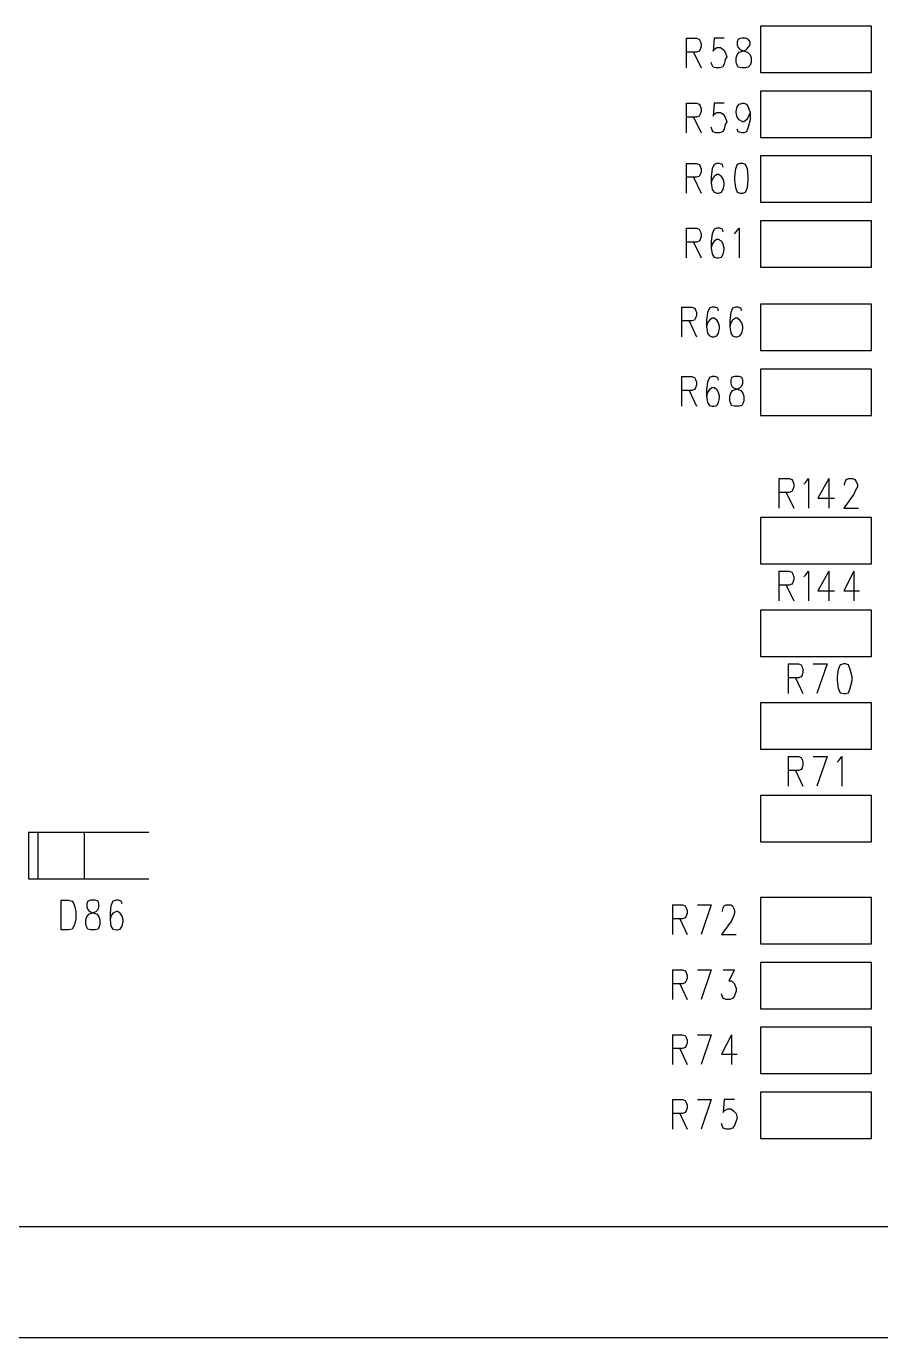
# Model space of a CAD drawing. Extents: x 295 to 953, y 10 to 290.
# Drawn here: x 703.4 to 742.1, y 85 to 144.3 of the extents above; entities that cross this region are included whole.
import ezdxf

# ---------------------------------------------------------------- set-up
doc = ezdxf.new("R2010")
doc.units = 0
doc.header["$LTSCALE"] = 5
doc.header["$MEASUREMENT"] = 0
doc.layers.add('SST0126_PHO', color=15, linetype='CONTINUOUS')

msp = doc.modelspace()

# ---------------------------------------------------------------- linework, layer by layer
at = {"layer": 'SST0126_PHO', "color": 7}
for p, q in [((736.611, 144.303), (736.611, 142.207)), ((741.64, 144.303), (736.611, 144.303)), ((741.64, 142.207), (741.64, 144.303)), ((733.258, 143.758), (733.719, 143.758)), ((733.258, 143.758), (733.258, 142.417)), ((733.719, 143.758), (733.845, 143.716)), ((733.845, 143.716), (733.887, 143.632)), ((733.887, 143.632), (733.929, 143.506)), ((734.516, 143.758), (734.474, 143.171)), ((734.977, 143.758), (734.516, 143.758)), ((735.605, 143.716), (735.563, 143.59)), ((735.563, 143.59), (735.563, 143.464)), ((735.773, 143.758), (735.605, 143.716)), ((735.941, 143.758), (735.773, 143.758)), ((736.066, 143.716), (735.941, 143.758)), ((736.15, 143.59), (736.066, 143.716)), ((736.15, 143.464), (736.15, 143.59)), ((733.719, 143.129), (733.258, 143.129)), ((733.594, 143.129), (733.929, 142.417)), ((733.845, 143.171), (733.719, 143.129)), ((733.887, 143.255), (733.845, 143.171)), ((733.929, 143.381), (733.887, 143.255)), ((733.929, 143.506), (733.929, 143.381)), ((734.474, 143.171), (734.516, 143.255)), ((734.516, 143.255), (734.641, 143.339)), ((734.641, 143.339), (734.809, 143.339)), ((734.809, 143.339), (734.935, 143.255)), ((734.935, 143.255), (735.019, 143.129)), ((735.019, 143.129), (735.102, 142.92)), ((735.102, 142.92), (735.019, 142.794)), ((735.522, 142.878), (735.563, 143.003)), ((735.563, 143.464), (735.605, 143.339)), ((735.563, 143.003), (735.647, 143.129)), ((735.605, 143.339), (735.689, 143.255)), ((735.647, 143.129), (735.815, 143.171)), ((735.689, 143.255), (735.899, 143.171)), ((735.815, 143.171), (735.983, 143.255)), ((735.899, 143.171), (736.024, 143.129)), ((735.983, 143.255), (736.066, 143.339)), ((736.024, 143.129), (736.15, 143.003)), ((736.066, 143.339), (736.15, 143.464)), ((736.15, 143.003), (736.192, 142.878)), ((734.432, 142.542), (734.39, 142.668)), ((734.474, 142.459), (734.432, 142.542)), ((734.6, 142.417), (734.474, 142.459)), ((734.767, 142.417), (734.6, 142.417)), ((734.893, 142.459), (734.767, 142.417)), ((734.977, 142.584), (734.893, 142.459)), ((735.019, 142.794), (734.977, 142.584)), ((735.522, 142.668), (735.522, 142.878)), ((735.563, 142.542), (735.522, 142.668)), ((735.605, 142.459), (735.563, 142.542)), ((735.773, 142.417), (735.605, 142.459)), ((735.941, 142.417), (735.773, 142.417)), ((736.066, 142.459), (735.941, 142.417)), ((736.15, 142.542), (736.066, 142.459)), ((736.192, 142.668), (736.15, 142.542)), ((736.192, 142.878), (736.192, 142.668)), ((736.611, 142.207), (741.64, 142.207)), ((736.611, 141.369), (736.611, 139.273)), ((741.64, 141.369), (736.611, 141.369)), ((741.64, 139.273), (741.64, 141.369)), ((733.258, 140.824), (733.719, 140.824)), ((733.258, 140.824), (733.258, 139.483)), ((733.719, 140.824), (733.845, 140.782)), ((733.845, 140.782), (733.887, 140.698)), ((733.887, 140.698), (733.929, 140.573)), ((733.929, 140.573), (733.929, 140.447)), ((734.516, 140.824), (734.474, 140.237)), ((734.977, 140.824), (734.516, 140.824)), ((735.522, 140.447), (735.563, 140.656)), ((735.563, 140.656), (735.647, 140.782)), ((735.647, 140.782), (735.815, 140.824)), ((735.815, 140.824), (735.857, 140.824)), ((735.857, 140.824), (735.983, 140.782)), ((735.983, 140.782), (736.066, 140.656)), ((736.066, 140.656), (736.15, 140.405)), ((733.719, 140.195), (733.258, 140.195)), ((733.594, 140.195), (733.929, 139.483)), ((733.845, 140.237), (733.719, 140.195)), ((733.887, 140.321), (733.845, 140.237)), ((733.929, 140.447), (733.887, 140.321)), ((734.474, 140.237), (734.516, 140.321)), ((734.516, 140.321), (734.641, 140.405)), ((734.641, 140.405), (734.809, 140.405)), ((734.809, 140.405), (734.935, 140.321)), ((734.935, 140.321), (735.019, 140.195)), ((735.019, 140.195), (735.102, 139.986)), ((735.102, 139.986), (735.019, 139.86)), ((735.522, 140.405), (735.522, 140.447)), ((735.563, 140.195), (735.522, 140.405)), ((735.647, 140.07), (735.563, 140.195)), ((735.815, 139.986), (735.647, 140.07)), ((735.857, 139.986), (735.815, 139.986)), ((735.983, 140.07), (735.857, 139.986)), ((736.066, 140.195), (735.983, 140.07)), ((736.15, 140.405), (736.066, 140.195)), ((736.15, 140.07), (736.066, 139.734)), ((736.15, 140.405), (736.15, 140.07)), ((734.432, 139.609), (734.39, 139.734)), ((734.474, 139.525), (734.432, 139.609)), ((734.6, 139.483), (734.474, 139.525)), ((734.767, 139.483), (734.6, 139.483)), ((734.893, 139.525), (734.767, 139.483)), ((734.977, 139.651), (734.893, 139.525)), ((735.019, 139.86), (734.977, 139.651)), ((735.605, 139.525), (735.563, 139.651)), ((735.773, 139.483), (735.605, 139.525)), ((735.857, 139.483), (735.773, 139.483)), ((735.983, 139.525), (735.857, 139.483)), ((736.066, 139.734), (735.983, 139.525)), ((736.611, 139.273), (741.64, 139.273)), ((736.611, 138.435), (736.611, 136.34)), ((741.64, 138.435), (736.611, 138.435)), ((741.64, 136.34), (741.64, 138.435)), ((733.258, 138.1), (733.719, 138.1)), ((733.258, 138.1), (733.258, 136.759)), ((733.719, 138.1), (733.845, 138.058)), ((733.845, 138.058), (733.887, 137.974)), ((733.887, 137.597), (733.845, 137.513)), ((733.887, 137.974), (733.929, 137.849)), ((733.929, 137.723), (733.887, 137.597)), ((733.929, 137.849), (733.929, 137.723)), ((734.432, 137.849), (734.39, 137.513)), ((734.516, 138.058), (734.432, 137.849)), ((734.641, 138.1), (734.516, 138.058)), ((734.641, 137.597), (734.516, 137.513)), ((734.767, 138.1), (734.641, 138.1)), ((734.725, 137.597), (734.641, 137.597)), ((734.851, 137.513), (734.725, 137.597)), ((734.893, 138.058), (734.767, 138.1)), ((734.935, 137.932), (734.893, 138.058)), ((735.48, 137.849), (735.438, 137.513)), ((735.563, 138.058), (735.48, 137.849)), ((735.689, 138.1), (735.563, 138.058)), ((735.815, 138.1), (735.689, 138.1)), ((735.941, 138.058), (735.815, 138.1)), ((736.024, 137.849), (735.941, 138.058)), ((736.066, 137.513), (736.024, 137.849)), ((733.719, 137.471), (733.258, 137.471)), ((733.594, 137.471), (733.929, 136.759)), ((733.845, 137.513), (733.719, 137.471)), ((734.39, 137.513), (734.39, 137.22)), ((734.432, 137.387), (734.39, 137.22)), ((734.39, 137.22), (734.432, 136.926)), ((734.516, 137.513), (734.432, 137.387)), ((734.935, 137.387), (734.851, 137.513)), ((734.977, 137.22), (734.935, 137.387)), ((734.935, 136.926), (734.977, 137.136)), ((734.977, 137.136), (734.977, 137.22)), ((735.438, 137.513), (735.438, 137.346)), ((735.438, 137.346), (735.48, 137.01)), ((735.48, 137.01), (735.563, 136.801)), ((735.941, 136.801), (736.024, 137.01)), ((736.024, 137.01), (736.066, 137.346)), ((736.066, 137.346), (736.066, 137.513)), ((734.432, 136.926), (734.516, 136.801)), ((734.516, 136.801), (734.641, 136.759)), ((734.641, 136.759), (734.725, 136.759)), ((734.725, 136.759), (734.851, 136.801)), ((734.851, 136.801), (734.935, 136.926)), ((735.563, 136.801), (735.689, 136.759)), ((735.689, 136.759), (735.815, 136.759)), ((735.815, 136.759), (735.941, 136.801)), ((736.611, 136.34), (741.64, 136.34)), ((736.611, 135.502), (736.611, 133.406)), ((741.64, 135.502), (736.611, 135.502)), ((741.64, 133.406), (741.64, 135.502)), ((733.258, 135.166), (733.719, 135.166)), ((733.258, 135.166), (733.258, 133.825)), ((733.719, 135.166), (733.845, 135.124)), ((733.845, 135.124), (733.887, 135.041)), ((733.887, 134.663), (733.845, 134.58)), ((733.887, 135.041), (733.929, 134.915)), ((733.929, 134.789), (733.887, 134.663)), ((733.929, 134.915), (733.929, 134.789)), ((734.432, 134.915), (734.39, 134.58)), ((734.516, 135.124), (734.432, 134.915)), ((734.641, 135.166), (734.516, 135.124)), ((734.641, 134.663), (734.516, 134.58)), ((734.767, 135.166), (734.641, 135.166)), ((734.725, 134.663), (734.641, 134.663)), ((734.851, 134.58), (734.725, 134.663)), ((734.893, 135.124), (734.767, 135.166)), ((734.935, 134.999), (734.893, 135.124)), ((735.438, 134.915), (735.522, 134.999)), ((735.522, 134.999), (735.647, 135.166)), ((735.647, 135.166), (735.647, 133.825)), ((733.719, 134.538), (733.258, 134.538)), ((733.594, 134.538), (733.929, 133.825)), ((733.845, 134.58), (733.719, 134.538)), ((734.39, 134.58), (734.39, 134.286)), ((734.432, 134.454), (734.39, 134.286)), ((734.39, 134.286), (734.432, 133.993)), ((734.516, 134.58), (734.432, 134.454)), ((734.935, 134.454), (734.851, 134.58)), ((734.977, 134.286), (734.935, 134.454)), ((734.935, 133.993), (734.977, 134.202)), ((734.977, 134.202), (734.977, 134.286)), ((734.432, 133.993), (734.516, 133.867)), ((734.516, 133.867), (734.641, 133.825)), ((734.641, 133.825), (734.725, 133.825)), ((734.725, 133.825), (734.851, 133.867)), ((734.851, 133.867), (734.935, 133.993)), ((736.611, 133.406), (741.64, 133.406)), ((736.611, 131.73), (736.611, 129.634)), ((741.64, 131.73), (736.611, 131.73)), ((741.64, 129.634), (741.64, 131.73)), ((733.049, 131.604), (733.51, 131.604)), ((733.049, 131.604), (733.049, 130.263)), ((733.51, 131.604), (733.636, 131.562)), ((733.636, 131.562), (733.678, 131.478)), ((733.678, 131.101), (733.636, 131.017)), ((733.678, 131.478), (733.719, 131.352)), ((733.719, 131.227), (733.678, 131.101)), ((733.719, 131.352), (733.719, 131.227)), ((734.222, 131.352), (734.18, 131.017)), ((734.306, 131.562), (734.222, 131.352)), ((734.432, 131.604), (734.306, 131.562)), ((734.432, 131.101), (734.306, 131.017)), ((734.558, 131.604), (734.432, 131.604)), ((734.516, 131.101), (734.432, 131.101)), ((734.641, 131.017), (734.516, 131.101)), ((734.683, 131.562), (734.558, 131.604)), ((734.725, 131.436), (734.683, 131.562)), ((735.27, 131.352), (735.228, 131.017)), ((735.354, 131.562), (735.27, 131.352)), ((735.48, 131.604), (735.354, 131.562)), ((735.48, 131.101), (735.354, 131.017)), ((735.605, 131.604), (735.48, 131.604)), ((735.563, 131.101), (735.48, 131.101)), ((735.689, 131.017), (735.563, 131.101)), ((735.731, 131.562), (735.605, 131.604)), ((735.773, 131.436), (735.731, 131.562)), ((733.51, 130.975), (733.049, 130.975)), ((733.384, 130.975), (733.719, 130.263)), ((733.636, 131.017), (733.51, 130.975)), ((734.18, 131.017), (734.18, 130.724)), ((734.222, 130.891), (734.18, 130.724)), ((734.18, 130.724), (734.222, 130.43)), ((734.306, 131.017), (734.222, 130.891)), ((734.725, 130.891), (734.641, 131.017)), ((734.767, 130.724), (734.725, 130.891)), ((734.725, 130.43), (734.767, 130.64)), ((734.767, 130.64), (734.767, 130.724)), ((735.228, 131.017), (735.228, 130.724)), ((735.27, 130.891), (735.228, 130.724)), ((735.228, 130.724), (735.27, 130.43)), ((735.354, 131.017), (735.27, 130.891)), ((735.773, 130.891), (735.689, 131.017)), ((735.815, 130.724), (735.773, 130.891)), ((735.773, 130.43), (735.815, 130.64)), ((735.815, 130.64), (735.815, 130.724)), ((734.222, 130.43), (734.306, 130.305)), ((734.306, 130.305), (734.432, 130.263)), ((734.432, 130.263), (734.516, 130.263)), ((734.516, 130.263), (734.641, 130.305)), ((734.641, 130.305), (734.725, 130.43)), ((735.27, 130.43), (735.354, 130.305)), ((735.354, 130.305), (735.48, 130.263)), ((735.48, 130.263), (735.563, 130.263)), ((735.563, 130.263), (735.689, 130.305)), ((735.689, 130.305), (735.773, 130.43)), ((736.611, 129.634), (741.64, 129.634)), ((736.611, 128.796), (736.611, 126.7)), ((741.64, 128.796), (736.611, 128.796)), ((741.64, 126.7), (741.64, 128.796)), ((733.049, 128.461), (733.51, 128.461)), ((733.049, 128.461), (733.049, 127.12)), ((733.51, 128.461), (733.636, 128.419)), ((733.636, 128.419), (733.678, 128.335)), ((733.678, 128.335), (733.719, 128.209)), ((733.719, 128.209), (733.719, 128.083)), ((734.222, 128.209), (734.18, 127.874)), ((734.306, 128.419), (734.222, 128.209)), ((734.432, 128.461), (734.306, 128.419)), ((734.558, 128.461), (734.432, 128.461)), ((734.683, 128.419), (734.558, 128.461)), ((734.725, 128.293), (734.683, 128.419)), ((735.312, 128.419), (735.27, 128.293)), ((735.27, 128.293), (735.27, 128.167)), ((735.27, 128.167), (735.312, 128.042)), ((735.438, 128.461), (735.312, 128.419)), ((735.647, 128.461), (735.438, 128.461)), ((735.773, 128.419), (735.647, 128.461)), ((735.815, 128.293), (735.773, 128.419)), ((735.773, 128.042), (735.815, 128.167)), ((735.815, 128.167), (735.815, 128.293)), ((733.51, 127.832), (733.049, 127.832)), ((733.384, 127.832), (733.719, 127.12)), ((733.636, 127.874), (733.51, 127.832)), ((733.678, 127.958), (733.636, 127.874)), ((733.719, 128.083), (733.678, 127.958)), ((734.18, 127.874), (734.18, 127.581)), ((734.222, 127.748), (734.18, 127.581)), ((734.18, 127.581), (734.222, 127.287)), ((734.306, 127.874), (734.222, 127.748)), ((734.432, 127.958), (734.306, 127.874)), ((734.516, 127.958), (734.432, 127.958)), ((734.641, 127.874), (734.516, 127.958)), ((734.725, 127.748), (734.641, 127.874)), ((734.767, 127.581), (734.725, 127.748)), ((734.767, 127.497), (734.767, 127.581)), ((735.228, 127.581), (735.27, 127.706)), ((735.228, 127.371), (735.228, 127.581)), ((735.27, 127.706), (735.354, 127.832)), ((735.312, 128.042), (735.396, 127.958)), ((735.354, 127.832), (735.48, 127.874)), ((735.396, 127.958), (735.605, 127.874)), ((735.48, 127.874), (735.689, 127.958)), ((735.605, 127.874), (735.731, 127.832)), ((735.689, 127.958), (735.773, 128.042)), ((735.731, 127.832), (735.815, 127.706)), ((735.815, 127.706), (735.857, 127.581)), ((735.857, 127.581), (735.857, 127.371)), ((734.222, 127.287), (734.306, 127.161)), ((734.306, 127.161), (734.432, 127.12)), ((734.432, 127.12), (734.516, 127.12)), ((734.516, 127.12), (734.641, 127.161)), ((734.641, 127.161), (734.725, 127.287)), ((734.725, 127.287), (734.767, 127.497)), ((735.27, 127.245), (735.228, 127.371)), ((735.312, 127.161), (735.27, 127.245)), ((735.438, 127.12), (735.312, 127.161)), ((735.647, 127.12), (735.438, 127.12)), ((735.773, 127.161), (735.647, 127.12)), ((735.815, 127.245), (735.773, 127.161)), ((735.857, 127.371), (735.815, 127.245)), ((736.611, 126.7), (741.64, 126.7)), ((737.449, 123.851), (737.91, 123.851)), ((737.449, 123.851), (737.449, 122.509)), ((737.91, 123.851), (738.036, 123.809)), ((738.036, 123.809), (738.078, 123.725)), ((738.078, 123.725), (738.12, 123.599)), ((738.12, 123.473), (738.078, 123.348)), ((738.12, 123.599), (738.12, 123.473)), ((738.581, 123.599), (738.665, 123.683)), ((738.665, 123.683), (738.791, 123.851)), ((738.791, 123.851), (738.791, 122.509)), ((739.713, 123.851), (739.21, 122.97)), ((739.713, 123.851), (739.713, 122.509)), ((740.425, 123.599), (740.467, 123.725)), ((740.425, 123.557), (740.425, 123.599)), ((740.467, 123.725), (740.509, 123.809)), ((740.509, 123.809), (740.593, 123.851)), ((740.593, 123.851), (740.802, 123.851)), ((740.802, 123.851), (740.886, 123.809)), ((740.886, 123.809), (740.928, 123.725)), ((740.928, 123.725), (741.012, 123.599)), ((741.012, 123.473), (740.928, 123.348)), ((741.012, 123.599), (741.012, 123.473)), ((737.91, 123.222), (737.449, 123.222)), ((737.785, 123.222), (738.12, 122.509)), ((738.036, 123.264), (737.91, 123.222)), ((738.078, 123.348), (738.036, 123.264)), ((739.21, 122.97), (739.964, 122.97)), ((740.844, 123.138), (740.383, 122.509)), ((740.928, 123.348), (740.844, 123.138)), ((740.383, 122.509), (741.054, 122.509)), ((736.611, 122.09), (736.611, 119.995)), ((741.64, 122.09), (736.611, 122.09)), ((741.64, 119.995), (741.64, 122.09)), ((736.611, 119.995), (741.64, 119.995)), ((737.449, 119.66), (737.91, 119.66)), ((737.449, 119.66), (737.449, 118.318)), ((737.91, 119.66), (738.036, 119.618)), ((738.036, 119.618), (738.078, 119.534)), ((738.078, 119.534), (738.12, 119.408)), ((738.12, 119.282), (738.078, 119.157)), ((738.12, 119.408), (738.12, 119.282)), ((738.581, 119.408), (738.665, 119.492)), ((738.665, 119.492), (738.791, 119.66)), ((738.791, 119.66), (738.791, 118.318)), ((739.713, 119.66), (739.21, 118.779)), ((739.713, 119.66), (739.713, 118.318)), ((740.844, 119.66), (740.383, 118.779)), ((740.844, 119.66), (740.844, 118.318)), ((737.91, 119.031), (737.449, 119.031)), ((737.785, 119.031), (738.12, 118.318)), ((738.036, 119.073), (737.91, 119.031)), ((738.078, 119.157), (738.036, 119.073)), ((739.21, 118.779), (739.964, 118.779)), ((740.383, 118.779), (741.096, 118.779)), ((736.611, 117.899), (736.611, 115.804)), ((741.64, 117.899), (736.611, 117.899)), ((741.64, 115.804), (741.64, 117.899)), ((736.611, 115.804), (741.64, 115.804)), ((737.869, 115.469), (738.33, 115.469)), ((737.869, 115.469), (737.869, 114.127)), ((738.33, 115.469), (738.455, 115.427)), ((738.455, 115.427), (738.497, 115.343)), ((738.497, 115.343), (738.539, 115.217)), ((738.539, 115.091), (738.497, 114.966)), ((738.539, 115.217), (738.539, 115.091)), ((739, 115.469), (739.629, 115.469)), ((739.629, 115.469), (739.168, 114.127)), ((740.132, 115.217), (740.09, 114.882)), ((740.215, 115.427), (740.132, 115.217)), ((740.383, 115.469), (740.215, 115.427)), ((740.467, 115.469), (740.383, 115.469)), ((740.593, 115.427), (740.467, 115.469)), ((740.676, 115.217), (740.593, 115.427)), ((740.76, 114.882), (740.676, 115.217)), ((738.33, 114.84), (737.869, 114.84)), ((738.204, 114.84), (738.539, 114.127)), ((738.455, 114.882), (738.33, 114.84)), ((738.497, 114.966), (738.455, 114.882)), ((740.09, 114.882), (740.09, 114.714)), ((740.09, 114.714), (740.132, 114.379)), ((740.676, 114.379), (740.76, 114.714)), ((740.76, 114.714), (740.76, 114.882)), ((740.132, 114.379), (740.215, 114.169)), ((740.215, 114.169), (740.383, 114.127)), ((740.383, 114.127), (740.467, 114.127)), ((740.467, 114.127), (740.593, 114.169)), ((740.593, 114.169), (740.676, 114.379)), ((736.611, 113.708), (736.611, 111.613)), ((741.64, 113.708), (736.611, 113.708)), ((741.64, 111.613), (741.64, 113.708)), ((736.611, 111.613), (741.64, 111.613)), ((737.869, 111.278), (738.33, 111.278)), ((737.869, 111.278), (737.869, 109.936)), ((738.33, 111.278), (738.455, 111.236)), ((738.455, 111.236), (738.497, 111.152)), ((738.497, 111.152), (738.539, 111.026)), ((738.539, 110.9), (738.497, 110.775)), ((738.539, 111.026), (738.539, 110.9)), ((739, 111.278), (739.629, 111.278)), ((739.629, 111.278), (739.168, 109.936)), ((740.09, 111.026), (740.174, 111.11)), ((740.174, 111.11), (740.299, 111.278)), ((740.299, 111.278), (740.299, 109.936)), ((738.33, 110.649), (737.869, 110.649)), ((738.204, 110.649), (738.539, 109.936)), ((738.455, 110.691), (738.33, 110.649)), ((738.497, 110.775), (738.455, 110.691)), ((736.611, 109.517), (736.611, 107.422)), ((741.64, 109.517), (736.611, 109.517)), ((741.64, 107.422), (741.64, 109.517)), ((703.921, 107.841), (703.502, 107.841)), ((703.502, 107.841), (703.502, 105.745)), ((706.017, 107.841), (703.921, 107.841)), ((703.921, 107.841), (703.921, 105.745)), ((708.951, 107.841), (706.017, 107.841)), ((706.017, 107.841), (706.017, 105.745)), ((706.017, 107.841), (706.017, 105.745)), ((736.611, 107.422), (741.64, 107.422)), ((703.502, 105.745), (703.921, 105.745)), ((703.921, 105.745), (706.017, 105.745)), ((706.017, 105.745), (708.951, 105.745)), ((704.969, 104.782), (705.304, 104.782)), ((704.969, 104.782), (704.969, 103.44)), ((705.304, 104.782), (705.472, 104.74)), ((705.472, 104.74), (705.556, 104.614)), ((705.556, 104.614), (705.598, 104.488)), ((705.598, 104.488), (705.64, 104.279)), ((706.185, 104.74), (706.143, 104.614)), ((706.143, 104.614), (706.143, 104.488)), ((706.143, 104.488), (706.185, 104.362)), ((706.31, 104.782), (706.185, 104.74)), ((706.52, 104.782), (706.31, 104.782)), ((706.646, 104.74), (706.52, 104.782)), ((706.687, 104.614), (706.646, 104.74)), ((706.646, 104.362), (706.687, 104.488)), ((706.687, 104.488), (706.687, 104.614)), ((707.232, 104.53), (707.19, 104.195)), ((707.316, 104.74), (707.232, 104.53)), ((707.484, 104.782), (707.316, 104.74)), ((707.568, 104.782), (707.484, 104.782)), ((707.693, 104.74), (707.568, 104.782)), ((707.735, 104.614), (707.693, 104.74)), ((732.63, 104.572), (733.091, 104.572)), ((732.63, 104.572), (732.63, 103.231)), ((733.091, 104.572), (733.216, 104.53)), ((733.216, 104.53), (733.258, 104.446)), ((733.258, 104.446), (733.3, 104.321)), ((733.761, 104.572), (734.39, 104.572)), ((734.39, 104.572), (733.929, 103.231)), ((734.893, 104.321), (734.935, 104.446)), ((734.935, 104.446), (734.977, 104.53)), ((734.977, 104.53), (735.061, 104.572)), ((735.061, 104.572), (735.27, 104.572)), ((735.27, 104.572), (735.354, 104.53)), ((735.354, 104.53), (735.396, 104.446)), ((735.396, 104.446), (735.438, 104.321)), ((736.611, 104.907), (736.611, 102.812)), ((741.64, 104.907), (736.611, 104.907)), ((741.64, 102.812), (741.64, 104.907)), ((705.64, 103.943), (705.598, 103.734)), ((705.64, 104.279), (705.64, 103.943)), ((706.101, 103.901), (706.143, 104.027)), ((706.101, 103.692), (706.101, 103.901)), ((706.143, 104.027), (706.226, 104.153)), ((706.185, 104.362), (706.268, 104.279)), ((706.226, 104.153), (706.352, 104.195)), ((706.268, 104.279), (706.478, 104.195)), ((706.352, 104.195), (706.562, 104.279)), ((706.478, 104.195), (706.604, 104.153)), ((706.562, 104.279), (706.646, 104.362)), ((706.604, 104.153), (706.687, 104.027)), ((706.687, 104.027), (706.729, 103.901)), ((706.729, 103.901), (706.729, 103.692)), ((707.19, 104.195), (707.19, 103.901)), ((707.232, 104.069), (707.19, 103.901)), ((707.19, 103.901), (707.232, 103.608)), ((707.316, 104.195), (707.232, 104.069)), ((707.484, 104.279), (707.316, 104.195)), ((707.526, 104.279), (707.484, 104.279)), ((707.651, 104.195), (707.526, 104.279)), ((707.735, 104.069), (707.651, 104.195)), ((707.777, 103.901), (707.735, 104.069)), ((707.735, 103.608), (707.777, 103.818)), ((707.777, 103.818), (707.777, 103.901)), ((733.091, 103.943), (732.63, 103.943)), ((732.965, 103.943), (733.3, 103.231)), ((733.216, 103.985), (733.091, 103.943)), ((733.258, 104.069), (733.216, 103.985)), ((733.3, 104.195), (733.258, 104.069)), ((733.3, 104.321), (733.3, 104.195)), ((735.312, 103.859), (734.851, 103.231)), ((734.893, 104.279), (734.893, 104.321)), ((735.396, 104.069), (735.312, 103.859)), ((735.438, 104.195), (735.396, 104.069)), ((735.438, 104.321), (735.438, 104.195)), ((705.304, 103.44), (704.969, 103.44)), ((705.472, 103.482), (705.304, 103.44)), ((705.556, 103.608), (705.472, 103.482)), ((705.598, 103.734), (705.556, 103.608)), ((706.143, 103.566), (706.101, 103.692)), ((706.185, 103.482), (706.143, 103.566)), ((706.31, 103.44), (706.185, 103.482)), ((706.52, 103.44), (706.31, 103.44)), ((706.646, 103.482), (706.52, 103.44)), ((706.687, 103.566), (706.646, 103.482)), ((706.729, 103.692), (706.687, 103.566)), ((707.232, 103.608), (707.316, 103.482)), ((707.316, 103.482), (707.484, 103.44)), ((707.484, 103.44), (707.526, 103.44)), ((707.526, 103.44), (707.651, 103.482)), ((707.651, 103.482), (707.735, 103.608)), ((734.851, 103.231), (735.522, 103.231)), ((736.611, 102.812), (741.64, 102.812)), ((732.63, 101.638), (733.091, 101.638)), ((732.63, 101.638), (732.63, 100.297)), ((733.091, 101.638), (733.216, 101.596)), ((733.216, 101.596), (733.258, 101.513)), ((733.258, 101.513), (733.3, 101.387)), ((733.761, 101.638), (734.39, 101.638)), ((734.39, 101.638), (733.929, 100.297)), ((734.935, 101.638), (735.438, 101.638)), ((735.438, 101.638), (735.186, 101.135)), ((736.611, 101.974), (736.611, 99.878)), ((741.64, 101.974), (736.611, 101.974)), ((741.64, 99.878), (741.64, 101.974)), ((733.091, 101.01), (732.63, 101.01)), ((732.965, 101.01), (733.3, 100.297)), ((733.216, 101.052), (733.091, 101.01)), ((733.258, 101.135), (733.216, 101.052)), ((733.3, 101.261), (733.258, 101.135)), ((733.3, 101.387), (733.3, 101.261)), ((735.186, 101.135), (735.312, 101.135)), ((735.312, 101.135), (735.396, 101.052)), ((735.396, 101.052), (735.438, 101.01)), ((735.438, 101.01), (735.522, 100.8)), ((734.893, 100.423), (734.851, 100.549)), ((734.935, 100.339), (734.893, 100.423)), ((735.061, 100.297), (734.935, 100.339)), ((735.228, 100.297), (735.061, 100.297)), ((735.354, 100.339), (735.228, 100.297)), ((735.438, 100.465), (735.354, 100.339)), ((735.522, 100.674), (735.438, 100.465)), ((735.522, 100.8), (735.522, 100.674)), ((736.611, 99.878), (741.64, 99.878)), ((736.611, 99.04), (736.611, 96.944)), ((741.64, 99.04), (736.611, 99.04)), ((741.64, 96.944), (741.64, 99.04)), ((732.63, 98.705), (733.091, 98.705)), ((732.63, 98.705), (732.63, 97.363)), ((733.091, 98.705), (733.216, 98.663)), ((733.216, 98.663), (733.258, 98.579)), ((733.258, 98.579), (733.3, 98.453)), ((733.3, 98.453), (733.3, 98.327)), ((733.761, 98.705), (734.39, 98.705)), ((734.39, 98.705), (733.929, 97.363)), ((735.312, 98.705), (734.851, 97.824)), ((735.312, 98.705), (735.312, 97.363)), ((733.091, 98.076), (732.63, 98.076)), ((732.965, 98.076), (733.3, 97.363)), ((733.216, 98.118), (733.091, 98.076)), ((733.258, 98.202), (733.216, 98.118)), ((733.3, 98.327), (733.258, 98.202)), ((734.851, 97.824), (735.563, 97.824)), ((736.611, 96.944), (741.64, 96.944)), ((736.611, 96.106), (736.611, 94.011)), ((741.64, 96.106), (736.611, 96.106)), ((741.64, 94.011), (741.64, 96.106)), ((732.63, 95.771), (733.091, 95.771)), ((732.63, 95.771), (732.63, 94.43)), ((733.091, 95.771), (733.216, 95.729)), ((733.216, 95.729), (733.258, 95.645)), ((733.258, 95.645), (733.3, 95.519)), ((733.3, 95.519), (733.3, 95.394)), ((733.761, 95.771), (734.39, 95.771)), ((734.39, 95.771), (733.929, 94.43)), ((734.977, 95.771), (734.935, 95.184)), ((735.438, 95.771), (734.977, 95.771)), ((733.091, 95.142), (732.63, 95.142)), ((732.965, 95.142), (733.3, 94.43)), ((733.216, 95.184), (733.091, 95.142)), ((733.258, 95.268), (733.216, 95.184)), ((733.3, 95.394), (733.258, 95.268)), ((734.935, 95.184), (734.977, 95.268)), ((734.977, 95.268), (735.144, 95.352)), ((735.144, 95.352), (735.27, 95.352)), ((735.27, 95.352), (735.396, 95.268)), ((735.396, 95.268), (735.522, 95.142)), ((735.522, 95.142), (735.563, 94.933)), ((735.563, 94.933), (735.522, 94.807)), ((734.893, 94.555), (734.851, 94.681)), ((734.935, 94.472), (734.893, 94.555)), ((735.061, 94.43), (734.935, 94.472)), ((735.228, 94.43), (735.061, 94.43)), ((735.354, 94.472), (735.228, 94.43)), ((735.438, 94.597), (735.354, 94.472)), ((735.522, 94.807), (735.438, 94.597)), ((736.611, 94.011), (741.64, 94.011)), ((518.679, 90.029), (838.872, 90.029)), ((864.353, 85), (505.478, 85))]:
    msp.add_line(p, q, dxfattribs=at)

doc.saveas('drawing.dxf')
